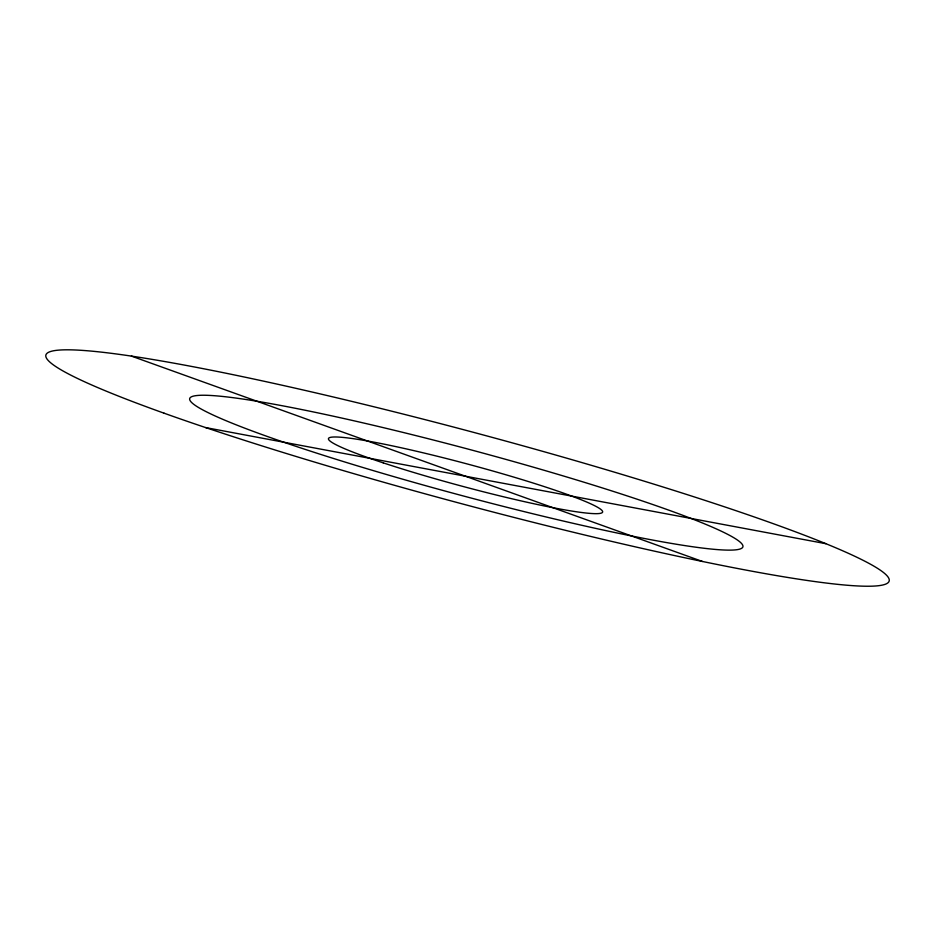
<?xml version="1.0" encoding="UTF-8"?>
<svg xmlns="http://www.w3.org/2000/svg" width="936" height="936" viewBox="0 0 936 936"><rect width="100%" height="100%" fill="white"/><g stroke="black" fill="none" stroke-linecap="round" stroke-linejoin="round"><path stroke-width="1.4" d="M205.663 427.588L825.868 543.687M131.403 356.101L702.445 561.471M283.152 442.003A286.393 23.26 15 0 0 737.486 549.607A286.393 23.26 15 0 0 378.214 426.43A286.393 23.26 15 0 0 283.152 442.003M383.233 462.864A141.862 11.407 15 0 0 601.637 512.963A141.862 11.407 15 0 0 411.84 450.169A141.862 11.407 15 0 0 383.233 462.864M164.057 413.185A436.515 36.013 15 0 0 872.89 586.135A436.515 36.013 15 0 0 365.637 404.75A436.515 36.013 15 0 0 164.057 413.185"/></g></svg>
